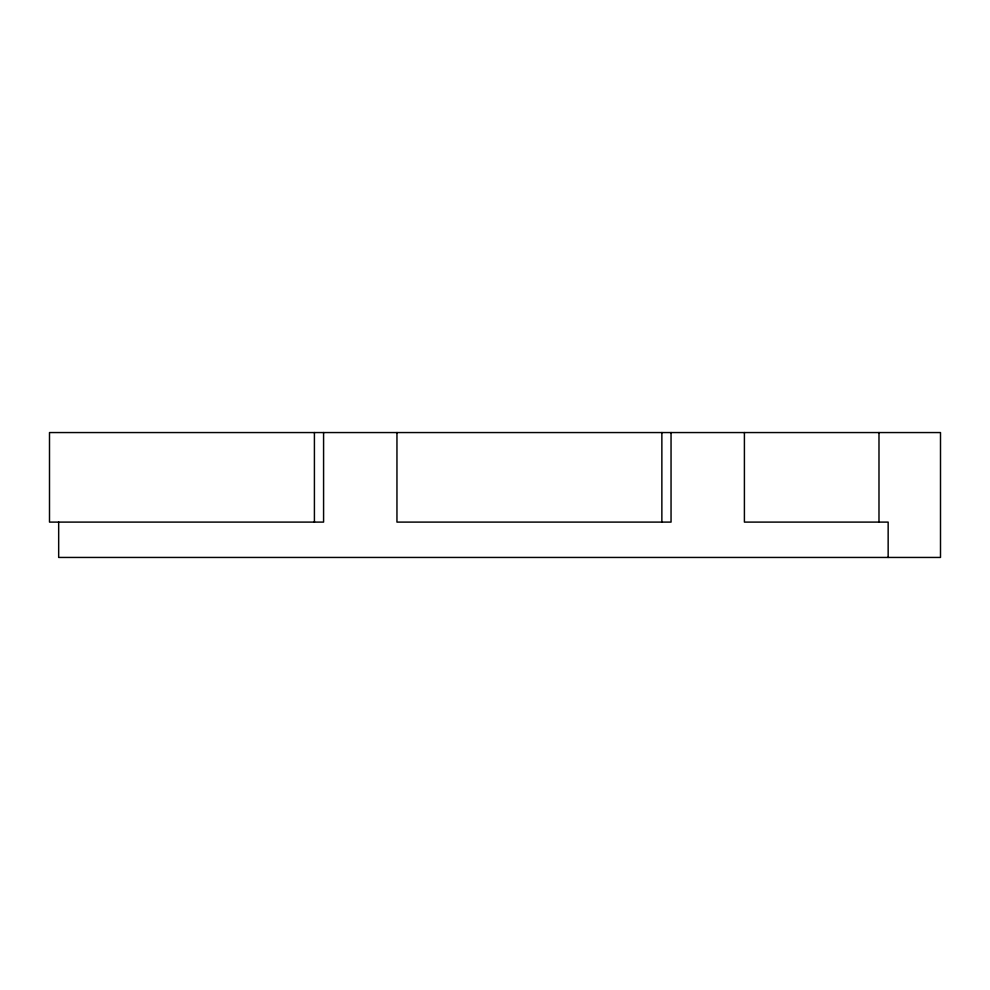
<?xml version="1.0" encoding="UTF-8"?>
<svg xmlns="http://www.w3.org/2000/svg" width="990" height="990" viewBox="0 0 990 990"><rect width="100%" height="100%" fill="white"/><g stroke="black" fill="none" stroke-linecap="round" stroke-linejoin="round"><path stroke-width="1.49" d="M888.154 557.444L888.154 522.101L744.406 522.101L744.406 432.556M878.984 432.556L878.984 522.101M671.047 432.556L671.047 522.101L396.953 522.101L396.953 432.556M661.865 432.556L661.865 522.101M323.582 432.556L323.582 522.101L49.5 522.101L49.5 432.556L940.5 432.556L940.5 557.444L58.67 557.444L58.67 522.101M314.412 432.556L314.412 522.101"/></g></svg>
